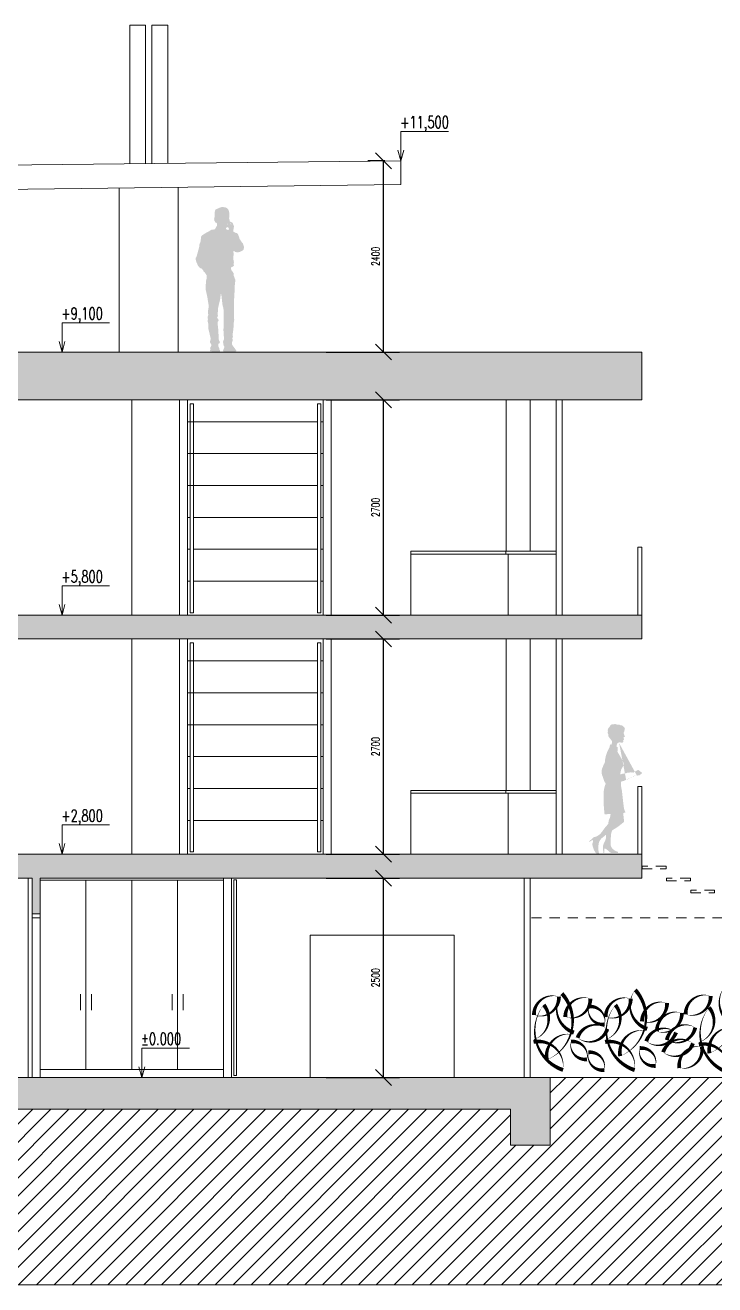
# Model space of a CAD drawing. Header units: metres. Extents: x -45 to 1930, y -347 to 488.
# Drawn here: x 168.63 to 177.28, y -93.12 to -77.32 of the extents above; entities that cross this region are included whole.
import ezdxf

# ---------------------------------------------------------------- set-up
doc = ezdxf.new("R2010")
doc.units = ezdxf.units.M
doc.header["$PDMODE"] = 3
doc.linetypes.add('ČERCHOVANÁ', pattern=[25.4, 12.7, -6.35, 0, -6.35])
doc.linetypes.add('ČÁRKOVANÁ', pattern=[19.049999999999997, 12.7, -6.35])
for name, color, linetype in [('2 lidi', 4, 'Continuous'), ('koty', 4, 'Continuous'), ('OSA', 7, 'ČERCHOVANÁ'), ('SRAFY', 3, 'Continuous'), ('zariz.predmety', 203, 'Continuous'), ('ZARIZOVAKY', 251, 'Continuous'), ('ZDIVO', 1, 'Continuous')]:
    doc.layers.add(name, color=color, linetype=linetype)
doc.layers.add('FLOATINGWINDOWS', color=2, linetype='Continuous', plot=False)
doc.styles.add('ROMANS', font='romans.shx', dxfattribs={"width": 0.7})
doc.dimstyles.new('andr', dxfattribs={"dimtxt": 0.1, "dimasz": 0.2, "dimexe": 0.2, "dimexo": 0.2, "dimgap": 0.05, "dimtad": 1, "dimlfac": 1000, "dimrnd": 10, "dimtxsty": 'Standard', "dimblk": 'OBLIQUE', "dimcen": 2.5, "dimclrd": 7, "dimclre": 7, "dimclrt": 7, "dimadec": 0, "dimazin": 0, "dimtfac": 1, "dimtmove": 0, "dimatfit": 3, "dimldrblk": 'OBLIQUE', "dimfxl": 0, "dimarcsym": 0})

# ---------------------------------------------------------------- blocks, each defined once
blk = doc.blocks.new('pan')
at = {"layer": '2 lidi'}
h = blk.add_hatch(color=254, dxfattribs=at)
h.dxf.hatch_style = 1
h.paths.add_polyline_path([(162.0869538203793, 139.2881764829906), (162.0869538203802, 139.3040680976421), (162.0750297976448, 139.3226083220937), (162.0392576611867, 139.4550384368357), (162.0392576611877, 139.473578639215), (162.0366078518141, 139.4868216661392), (162.0286584919477, 139.4987403660928), (162.0246838290792, 139.5146319807446), (162.0180593568384, 139.5702526320257), (162.0127597722185, 139.5821713319791), (161.9783125575056, 139.6073330588583), (161.9080931721995, 139.6457377905921), (161.8895446772204, 139.6589807954452), (161.8484729902626, 139.6629537101462), (161.8391987086449, 139.6735481052001), (161.8285995735329, 139.6947369394506), (161.8206502136666, 139.7079799443037), (161.8180004384219, 139.7357902589084), (161.8285995735358, 139.7490332858318), (161.8378738210261, 139.7490332858314), (161.851122765515, 139.7715464029088), (161.8550974283854, 139.7914109101872), (161.8537725407633, 139.8099511346381), (161.8484729902711, 139.8152483321651), (161.8471480685236, 139.8827876833992), (161.8391987086581, 139.9105980200758), (161.8232999889242, 139.9186747327599), (161.794152324704, 139.9311921630531), (161.766329548106, 139.941786580179), (161.7471185922498, 139.9444351899794), (161.7040595567926, 139.9364893826556), (161.6782241286919, 139.9153005484073), (161.6696123079481, 139.8934495948151), (161.6629878698305, 139.861004202027), (161.6623254089532, 139.829883136209), (161.6649751841987, 139.8146536629714), (161.6689498811956, 139.803397104432), (161.6696123079428, 139.800086353219), (161.6669625326964, 139.7980999069053), (161.6623254089508, 139.7861811848812), (161.6596756337032, 139.7630059263894), (161.6523887005835, 139.761019480076), (161.6338402056023, 139.7504250629522), (161.6232410363611, 139.7451278654262), (161.621253687862, 139.7411549507275), (161.6066798898773, 139.7047366653123), (161.6066798898769, 139.6961287165725), (161.6133043279902, 139.6537510701442), (161.6146292497409, 139.6424945116049), (161.6106545527428, 139.6325622579657), (161.6027051928761, 139.6279272018537), (161.5821693493957, 139.6193192531146), (161.5682579440327, 139.6166706433162), (161.5589836965421, 139.609386977405), (161.5384478530602, 139.5577392408238), (161.5384478530597, 139.5484691285985), (161.5073128403368, 139.5022512385431), (161.4940639299762, 139.4856974604049), (161.4900892329794, 139.4737787604535), (161.4854521092317, 139.460535733528), (161.4814774122341, 139.449941338475), (161.4808149854855, 139.4307389726106), (161.4847896483539, 139.4121987481596), (161.494726356719, 139.3996178847202), (161.5112875373282, 139.3910099359794), (161.5251989085633, 139.3830641286529), (161.5397727406732, 139.3784290725394), (161.5483845614165, 139.3771047676393), (161.5709077533936, 139.3751183213245), (161.5788571132605, 139.3777669311231), (161.5907811359974, 139.3797533774363), (161.6027051928623, 139.3896856310749), (161.6073423166075, 139.3916720773883), (161.613966788851, 139.3850505749618), (161.6106545527279, 139.3625374578843), (161.6086672042281, 139.3459837018183), (161.6126419012247, 139.3287677822668), (161.61330432797, 139.2877144407381), (161.6073423165999, 139.2546069065354), (161.6086672042219, 139.2340802357711), (161.6073423165973, 139.2075942260659), (161.6172790249623, 139.197661972426), (161.6325152838206, 139.1917026114129), (161.6431144530615, 139.1837568040864), (161.6431144530605, 139.1665408845352), (161.6384773293147, 139.1526357161973), (161.6278781600728, 139.1407170162448), (161.6152916764593, 139.1182038991676), (161.6073423165918, 139.1089337869427), (161.6113170135888, 139.0996636747171), (161.6080047774659, 139.0797991674386), (161.5887938216071, 139.0289461991966), (161.5921060577269, 138.9892171625672), (161.5967431814701, 138.9554474869498), (161.5954182938455, 138.9296236186591), (161.5974056082138, 138.8872459722306), (161.6013803052093, 138.8514898502998), (161.6046925413271, 138.7766668331539), (161.604030080448, 138.7150868208611), (161.6040300804455, 138.6693984452909), (161.604030080444, 138.6429124135142), (161.6053549680616, 138.5430603184881), (161.6027051928146, 138.5284930087361), (161.60535496806, 138.5145878403982), (161.6073423165584, 138.5066420330718), (161.6119794402991, 138.4285082647131), (161.6166165640419, 138.3874549231839), (161.6212536877853, 138.3576581622653), (161.6232410362831, 138.3397800792285), (161.6192663734124, 138.3172669621509), (161.625890845655, 138.2940917036584), (161.6219161486564, 138.2755514792078), (161.6265532724001, 138.2517140572301), (161.6311903961449, 138.2450925548036), (161.6298655085213, 138.2391331937916), (161.6292030817736, 138.2351603011641), (161.6338402055184, 138.2298630815658), (161.6265532723978, 138.2114554840405), (161.5960807205529, 138.1710643059999), (161.583494236938, 138.1551726913482), (161.5821693493143, 138.1465647205371), (161.5781946523166, 138.1439161328094), (161.5775322255685, 138.1326595742705), (161.5967431814238, 138.128353911439), (161.7398316931579, 138.128353911431), (161.7424814684054, 138.1505376352265), (161.7365194570377, 138.1591455839671), (161.7252578610506, 138.1922531181705), (161.7338696476657, 138.202847535295), (161.7358569961649, 138.2094690377209), (161.7424814684106, 138.2452251596513), (161.7424814684113, 138.2578060230897), (161.7312198724241, 138.2862785011806), (161.73850680555, 138.4040087013142), (161.735194569431, 138.4556564378969), (161.735856996186, 138.5913973038511), (161.7378443446894, 138.6748282697353), (161.7484434798043, 138.7033007478249), (161.7570553005511, 138.7788513700988), (161.7650046945501, 138.8487737241389), (161.7742789420407, 138.8567195314641), (161.7756038296608, 138.8037474899823), (161.8047514938756, 138.6805874874657), (161.806076381497, 138.6488042581626), (161.8100510443645, 138.6130481141601), (161.8127008537379, 138.5958322166802), (161.806076381493, 138.5759676873304), (161.8180004383566, 138.5600760726781), (161.8127008537351, 138.5455087629263), (161.8034266062445, 138.5375629556009), (161.7994519092458, 138.5163741434228), (161.8127008537325, 138.4978339189712), (161.8127008537307, 138.4647263847683), (161.8060763814859, 138.4475104872887), (161.8021016844839, 138.3799711139786), (161.7954772463627, 138.2700541383935), (161.7795784924996, 138.250189609044), (161.7848780771196, 138.2422438017183), (161.7915025493629, 138.2303251017645), (161.8021016844763, 138.2316494066635), (161.8007767968512, 138.194568957762), (161.7954772463577, 138.1813259529093), (161.7875278523617, 138.1641100333589), (161.7888527741124, 138.1535156383054), (161.7822283018683, 138.1482184187075), (161.7822283018672, 138.1283539114286), (161.7981270216011, 138.1283539114277), (161.8550974282931, 138.1283539114246), (161.9067682844929, 138.1336511089485), (161.9041185092478, 138.1548399211271), (161.8988189246273, 138.1588128358259), (161.905443396872, 138.1733801455777), (161.9027936216262, 138.1839745627027), (161.8921944523858, 138.199866177355), (161.8908695647638, 138.2210549895334), (161.9027936216293, 138.2382709090842), (161.9080931721225, 138.2501896090369), (161.9027936216312, 138.2740270310146), (161.8974940370114, 138.2899186456665), (161.9279665888635, 138.4210244555056), (161.9292914764901, 138.4832666092125), (161.9359159487354, 138.5097526409888), (161.9332661734909, 138.5415358702924), (161.9385657239843, 138.5561031800441), (161.9359159487385, 138.566697575098), (161.9292914764957, 138.5852377995489), (161.9292914764965, 138.5998051093009), (161.9332661734947, 138.6103995264257), (161.9319412858727, 138.632912643504), (161.9292914764997, 138.6567500654814), (161.921342116635, 138.6978033849393), (161.9412155333732, 138.818314799725), (161.9610889159815, 138.9070429631364), (161.9584391407406, 139.0037169559462), (161.9584391407414, 139.0182842656983), (161.9518146684981, 139.027554377924), (161.950489780876, 139.0460945803035), (161.9504897808766, 139.0580133023279), (161.9465151180078, 139.068607719453), (161.9491648932552, 139.0895313219237), (161.9531395561248, 139.092179909651), (161.9769876698559, 139.1305846413794), (161.9862619173461, 139.1305846413787), (161.9889116925932, 139.1451519732022), (162.0101099969493, 139.1703136780067), (162.0339580765508, 139.1795837902307), (162.0578061561533, 139.2087184097336), (162.0776795728873, 139.25374466596)])
h.paths.add_polyline_path([(161.6775617019299, 139.6551388081873), (161.6696123420636, 139.6657332253126), (161.6682874544408, 139.672354727739), (161.6709372296874, 139.6776519252657), (161.677561701931, 139.6750033375375), (161.6788865895549, 139.6882463423901), (161.6841861741758, 139.692219235017), (161.694785309289, 139.688246342389), (161.7027346691555, 139.6829491448622), (161.7080342537758, 139.6750033375358), (161.7027346691545, 139.6644089204114), (161.6894857587941, 139.6591117228852)], flags=16)
h.paths.add_polyline_path([(161.6828612865544, 139.7240024643206), (161.6788865895574, 139.7332725765461), (161.6841861741781, 139.7332725765458), (161.6868359494242, 139.7292996839183), (161.6881608370471, 139.7253267692197)], flags=16)
h.paths.add_polyline_path([(161.6378149025988, 139.7226781594235), (161.6417895654688, 139.7332725765482), (161.6576882852029, 139.7385697740739), (161.6484140377123, 139.7292996839207)], flags=16)
blk = doc.blocks.new('pani')
at = {"layer": '2 lidi'}
h = blk.add_hatch(color=254, dxfattribs=at)
h.dxf.hatch_style = 1
edge = h.paths.add_edge_path()
edge.add_arc((127.7125445816153, 160.006486360353), 0.01028382336285581, 420.15738032454817, 488.8546129559471, ccw=False)
edge.add_line((127.7176620107387, 160.0154065028369), (127.7783582332915, 159.9805854652282))
edge.add_line((127.7783582332914, 159.9805854652427), (127.7809165913757, 159.9788222169402))
edge.add_line((127.7809165913903, 159.9788222169403), (127.7854209083862, 159.9906496996842))
edge.add_line((127.7854209083862, 159.9906496996842), (127.7979952238018, 159.9868658494711))
edge.add_line((127.7979952237873, 159.9868658494709), (127.7966245649777, 159.9829710239397))
edge.add_arc((127.8113428024709, 159.9589328465416), 0.02818617547550026, 417.0679477813011, 481.47854875566, ccw=False)
edge.add_arc((127.8363472909044, 159.9319305097278), 0.05157620989337796, 418.01845477445363, 460.8190267398489, ccw=False)
edge.add_arc((127.871144863932, 159.935382854572), 0.04098401266637072, 416.40835059919965, 460.5166247991097, ccw=False)
edge.add_arc((127.9003467302377, 159.921918736599), 0.04804920557306866, 414.82660982852707, 457.80675219803874, ccw=False)
edge.add_arc((127.9334381769306, 159.9286379835297), 0.03300362912025683, 446.1076731388703, 459.43910268659516, ccw=False)
edge.add_ellipse((127.7831855234944, 159.9657042891761), major_axis=(4.767710159800002e-05, 0.1525491429022624), ratio=1, start_angle=268.4632272824393, end_angle=308.6852796007429)
edge.add_arc((127.9532235915376, 160.0890425072795), 0.05813163758922323, 158.3411392252194, 208.8232437894766, ccw=False)
edge.add_arc((128.2829918898679, 159.9580859601261), 0.4129509547384177, 509.84542816480837, 518.3411392252195, ccw=False)
edge.add_line((127.9259242002318, 160.1655254839354), (127.9772467674251, 160.2525012987063))
edge.add_line((127.977246767425, 160.2525012987063), (127.9695921220429, 160.2480359007918))
edge.add_line((127.9695921220575, 160.248035900792), (127.9713334645223, 160.3049558509132))
edge.add_line((127.9713334645369, 160.3049558509133), (127.9824033739032, 160.3065349386819))
edge.add_ellipse((127.9104880512265, 160.3144045131663), major_axis=(2.261029787446845e-05, 0.07234461504387459), ratio=1, start_angle=263.772972551509, end_angle=295.7567999352441)
edge.add_ellipse((127.9486275211316, 160.332397355421), major_axis=(9.431580590946066e-06, 0.03017757974244791), ratio=1, start_angle=-63.56876440195146, end_angle=-8.161781600616386)
edge.add_line((127.952921128489, 160.3622679319721), (127.9347493195701, 160.3610876902709))
edge.add_line((127.9347493195701, 160.3610876902709), (127.9153356416653, 160.3601461024701))
edge.add_line((127.9153356416653, 160.3601461024701), (127.9069196591664, 160.3608973631059))
edge.add_arc((127.9071906641746, 160.3639332913511), 0.003047999999882433, 242.03189565388118, 264.8989584059329, ccw=False)
edge.add_arc((127.9117950895971, 160.372604597898), 0.01286595756202403, 154.4370695807236, 242.0318956641819, ccw=False)
edge.add_ellipse((127.8903964518783, 160.3828772629093), major_axis=(3.39749671388752e-06, 0.01087073656630446), ratio=1, start_angle=244.2782288700299, end_angle=336.0300320934197)
edge.add_arc((127.8964540052171, 160.3980589986879), 0.005499525912215009, 218.4689438560781, 252.67045776487112, ccw=False)
edge.add_arc((127.8928329588443, 160.3970012995128), 0.002460705699389315, 112.5014554965395, 253.84200358566181, ccw=False)
edge.add_arc((127.9264550873292, 160.2877434212374), 0.116764206714937, 464.8255324046633, 467.2183602702706, ccw=False)
edge.add_ellipse((127.8864968013957, 160.4033759745351), major_axis=(3.266270599556832e-06, 0.01045086139359943), ratio=1, start_angle=254.730471834477, end_angle=298.4703152205136)
edge.add_ellipse((127.899334935775, 160.3936846345123), major_axis=(4.724786550842821e-06, 0.0151175745707964), ratio=1, start_angle=13.98793659864376, end_angle=18.38585519343384)
edge.add_arc((127.8927974465022, 160.4180499401981), 0.01017373547148671, 239.76627202114992, 280.0401234973605, ccw=False)
edge.add_arc((127.8923289021347, 160.4077490267882), 0.004893361121689614, 459.3217845640042, 522.0136342203881, ccw=False)
edge.add_ellipse((127.8850298147556, 160.4213260967814), major_axis=(3.407464731492455e-06, 0.01090263054666624), ratio=1, start_angle=216.6574919619548, end_angle=305.9071536944742)
edge.add_line((127.8938625996063, 160.4277174406202), (127.8835800853583, 160.4313722405207))
edge.add_line((127.8835800853583, 160.4313722405207), (127.8815901154271, 160.4327007120059))
edge.add_line((127.8815901154271, 160.4327007120059), (127.8799317725682, 160.4336971174532))
edge.add_line((127.8799317725683, 160.4336971174532), (127.8792688296787, 160.435357136576))
edge.add_line((127.8792688296641, 160.4353571365758), (127.8805967904553, 160.4386763453981))
edge.add_line((127.8805967904553, 160.4386763453981), (127.8958476399238, 160.4790017756807))
edge.add_ellipse((127.8929967137824, 160.4800799798012), major_axis=(9.526097348609021e-07, 0.003047999851137721), ratio=1, start_angle=249.3015727408036, end_angle=295.7861349120419)
edge.add_line((127.8957416206016, 160.4814050422783), (127.8902364484189, 160.4928091722846))
edge.add_ellipse((127.8012707534687, 160.4435278917216), major_axis=(3.178590939687923e-05, 0.1017031881624786), ratio=1, start_angle=-60.99845622198116, end_angle=-55.3296565672393)
edge.add_arc((127.9209822880197, 160.507862464376), 0.03663129635522555, 135.7257132444281, 190.2311754233157, ccw=False)
edge.add_ellipse((127.9352949870627, 160.4907022437285), major_axis=(1.840945125420034e-05, 0.05890345503399997), ratio=1, start_angle=43.51048625090534, end_angle=79.39821367104585)
edge.add_arc((127.9203550746537, 160.4991053868045), 0.04302458552665595, 511.6027414891749, 536.7327350482561, ccw=False)
edge.add_arc((127.8933479677804, 160.5288025782637), 0.01424106275010295, 159.227078187775, 220.4293366739411, ccw=False)
edge.add_line((127.8800326681541, 160.5338533864964), (127.8858349975386, 160.5502037836536))
edge.add_arc((127.9079354442382, 160.5279952232405), 0.03133129266364829, 472.9551379745943, 494.8601989201875, ccw=False)
edge.add_arc((127.9313178536703, 160.5368152896754), 0.04084976593513885, 444.49428659019543, 510.637321579843, ccw=False)
edge.add_arc((127.9649171513036, 160.5342694365348), 0.05241907521711254, 436.085596237834, 484.4860422774348, ccw=False)
edge.add_arc((128.0033833795227, 160.5413794793416), 0.05083968654026313, 432.8599268776603, 480.5756481870353, ccw=False)
edge.add_arc((128.0294055558131, 160.5496798265286), 0.04176669762452144, 371.59104919378694, 465.3258436312751, ccw=False)
edge.add_arc((128.042105257299, 160.5144281157976), 0.05196989680119713, 345.98163214273836, 417.1177074126011, ccw=False)
edge.add_arc((128.0574710586558, 160.4880779069111), 0.03766062098689137, 323.40085217692985, 381.43252356793823, ccw=False)
edge.add_arc((128.0285397621681, 160.4689419208247), 0.05925918435281793, 344.0111078675035, 356.79048428046303, ccw=False)
edge.add_arc((128.0655634108398, 160.444918188858), 0.0213782256404927, 328.47350699599156, 381.1133237976593, ccw=False)
edge.add_line((128.0837861777881, 160.4337396694219), (128.0510523455659, 160.3917328831945))
edge.add_ellipse((128.0735056506902, 160.3657333977667), major_axis=(1.07365290223593e-05, 0.03435293348819848), ratio=1, start_angle=40.83198619235218, end_angle=119.7331008917196)
edge.add_ellipse((128.0759369014176, 160.3562200870568), major_axis=(1.035443201485359e-05, 0.03313036397271098), ratio=1, start_angle=103.128597525191, end_angle=135.8095853943575)
edge.add_line((128.0528361172773, 160.3324719314291), (128.0623881329808, 160.3386129619096))
edge.add_line((128.0623881329809, 160.3386129618951), (128.0725430769628, 160.308093154467))
edge.add_line((128.0725430769628, 160.308093154467), (128.0687599614733, 160.3058862441331))
edge.add_arc((127.7165821392304, 160.0851644580096), 0.4156288312402539, 362.72738954519116, 392.076767465641, ccw=False)
edge.add_arc((128.0230277925261, 160.0220027199874), 0.1367379151637393, 372.2555414471916, 397.34078713459166, ccw=False)
edge.add_arc((128.0922561712336, 160.0069480302932), 0.07803577091989843, 366.01673463235653, 394.39351339598124, ccw=False)
edge.add_arc((128.0853082556427, 160.0008923427092), 0.08574375424968082, 350.4076005597608, 369.5565854519064, ccw=False)
edge.add_arc((128.0797448780431, 159.9791277865041), 0.09041790633793888, 326.33456072066906, 364.7430362013368, ccw=False)
edge.add_arc((127.9454976138095, 159.9666473885404), 0.212855870804186, 324.9985449311098, 349.8140676344604, ccw=False)
edge.add_arc((127.8268749620082, 159.7180990259224), 0.3191059606072086, 364.7558608529726, 383.34573302973877, ccw=False)
edge.add_arc((128.1038370944406, 159.7418344522894), 0.04113529345167623, 360.1485611448183, 363.7937174724356, ccw=False)
edge.add_line((128.1449722496099, 159.7419411110992), (128.1453837797029, 159.5832260930891))
edge.add_line((128.1453837797031, 159.5832260930746), (128.1398469220341, 159.5159103313543))
edge.add_line((128.1398469220341, 159.5159103313543), (128.134829923805, 159.4639634335262))
edge.add_arc((128.1285348205488, 159.4647966051702), 0.006350000000000562, 259.13489172980417, 352.46058876184054, ccw=False)
edge.add_line((128.1273378619451, 159.4585604372637), (128.0762029847299, 159.4649299974234))
edge.add_line((128.07620298473, 159.4649299974234), (128.0583345198666, 159.4661850941679))
edge.add_line((128.0583345198665, 159.4661850941824), (128.061894994264, 159.4383550933286))
edge.add_line((128.0618949942641, 159.4383550933286), (128.0685671754691, 159.4137697506342))
edge.add_line((128.0685671754692, 159.4137697506197), (128.0820952296431, 159.3828246990021))
edge.add_line((128.0820952296284, 159.3828246990165), (128.0893428152937, 159.3394229575684))
edge.add_arc((127.982602051, 159.2502488755286), 0.1390884886231232, 395.7851858075937, 399.87628238618254, ccw=False)
edge.add_arc((127.4951451579513, 158.7857361178429), 0.8113515537163977, 394.19771917250023, 402.28040332917396, ccw=False)
edge.add_ellipse((128.3112410741125, 159.3403068395917), major_axis=(5.480022221890836e-05, 0.1753405020471864), ratio=1, start_angle=124.2156261666667, end_angle=157.6726714494516)
edge.add_arc((128.2458160651454, 159.126034000767), 0.05211335945743379, 402.273187143879, 451.36023656277763, ccw=False)
edge.add_ellipse((128.4444320003529, 159.3065907644119), major_axis=(6.760346029346653e-05, 0.2163061423479677), ratio=1, start_angle=132.2910941380454, end_angle=146.726391685159)
edge.add_line((128.3257017605145, 159.1257829052634), (128.3238881857697, 159.1135207881462))
edge.add_line((128.3238881857552, 159.113520788146), (128.3084451631888, 159.1241359075377))
edge.add_line((128.3084451631887, 159.1241359075377), (128.3039736298048, 159.1282621471314))
edge.add_line((128.3039736298049, 159.1282621471314), (128.2858785519879, 159.1376939904929))
edge.add_line((128.2858785519879, 159.1376939904929), (128.2819549344195, 159.1360635112799))
edge.add_line((128.2819549344194, 159.1360635112799), (128.2805410414433, 159.129491552874))
edge.add_line((128.2805410414286, 159.1294915528884), (128.278794080307, 159.1181777955612))
edge.add_line((128.278794080307, 159.1181777955612), (128.2856662212047, 159.0980977957829))
edge.add_line((128.2856662212049, 159.0980977957684), (128.286976900491, 159.0760858404416))
edge.add_line((128.2869769004763, 159.076085840456), (128.2792262925046, 159.0470860476672))
edge.add_line((128.2792262925045, 159.0470860476672), (128.2672856124421, 159.0126623365342))
edge.add_line((128.2672856124421, 159.0126623365342), (128.2478307653736, 158.9797194659109))
edge.add_line((128.2478307653734, 158.9797194659255), (128.2183520266918, 158.9531989150192))
edge.add_line((128.2183520267066, 158.9531989150048), (128.2066477876098, 158.9492558371703))
edge.add_line((128.2066477875952, 158.9492558371701), (128.2029240108966, 158.9504704373126))
edge.add_line((128.202924010911, 158.9504704373274), (128.2041896698551, 158.9684892732368))
edge.add_line((128.2041896698551, 158.9684892732368), (128.2103115371808, 159.0014156253475))
edge.add_line((128.2103115371809, 159.001415625333), (128.2130943028058, 159.0545903333667))
edge.add_line((128.2130943028057, 159.0545903333812), (128.2075635378724, 159.0978655645165))
edge.add_line((128.2075635378871, 159.0978655645021), (128.1997529028023, 159.1222401600332))
edge.add_line((128.1997529028023, 159.1222401600332), (128.1736564524132, 159.1574295552277))
edge.add_line((128.1736564524132, 159.1574295552277), (128.13847251512, 159.1858330059042))
edge.add_line((128.13847251512, 159.1858330059042), (128.1159731708734, 159.2039857304917))
edge.add_ellipse((128.2682100498716, 159.1873434079397), major_axis=(4.786296198834154e-05, 0.1531438276103477), ratio=1, start_angle=83.77918592412509, end_angle=120.9883381173614)
edge.add_arc((128.0284242506485, 159.0434339361924), 0.1265116057038329, 357.8360208435755, 390.97043112319506, ccw=False)
edge.add_ellipse((128.7766190050349, 158.9675679743403), major_axis=(0.0001955925514645735, 0.6258240346816508), ratio=1, start_angle=83.49545622933275, end_angle=89.3577375330603)
edge.add_line((128.1508364813744, 158.9747786414744), (128.1396420539066, 158.9746321865877))
edge.add_line((128.1396420539067, 158.9746321865732), (128.1350277061706, 159.0276594353663))
edge.add_ellipse((128.1306521357947, 159.0280070510249), major_axis=(1.371832018897022e-06, 0.004389356560580007), ratio=1, start_angle=265.4756041301545, end_angle=386.9949361400867)
edge.add_ellipse((128.1988049001253, 158.8941170455751), major_axis=(4.832648715747855e-05, 0.1546269372142362), ratio=1, start_angle=26.99493614008674, end_angle=48.31789460879737)
edge.add_arc((128.0317003538676, 159.0430018301874), 0.06918236798137159, 276.77486161330796, 318.29998761463094, ccw=False)
edge.add_line((128.0398616799009, 158.9743025376491), (127.9644905558575, 158.9741470312433))
edge.add_line((127.9644905558721, 158.9741470312434), (127.96769602981, 158.9908079820544))
edge.add_ellipse((127.9447068779287, 159.1052586295324), major_axis=(3.648441442148625e-05, 0.1167366715413367), ratio=1, start_angle=191.3754970598137, end_angle=226.3235654547076)
edge.add_ellipse((127.9790508794839, 159.08626899549), major_axis=(2.482097396939064e-05, 0.07941796330145921), ratio=1, start_angle=219.0935125914507, end_angle=272.1836806674058)
edge.add_ellipse((127.3399873211286, 159.1085215244832), major_axis=(0.000224614212157791, 0.7186826463833345), ratio=1, start_angle=268.4829492313571, end_angle=275.6522754542194)
edge.add_ellipse((127.8360106376219, 159.1764834917612), major_axis=(6.850869878427165e-05, 0.2192025716875426), ratio=1, start_angle=-89.30295255477233, end_angle=-68.11093008585826)
edge.add_line((128.0394358646617, 159.2581410029335), (127.996667530766, 159.2847501993339))
edge.add_arc((128.6139196248974, 160.2306047132516), 1.129442742776673, 234.2600633318144, 236.87206709382582, ccw=False)
edge.add_line((127.9542040849187, 159.3138624836609), (127.8950979841812, 159.3604663960796))
edge.add_arc((127.9042669858275, 159.3720951179294), 0.01480870564250669, 173.7381535170441, 231.7449667642247, ccw=False)
edge.add_line((127.8895466317703, 159.3737103390494), (127.9009843522491, 159.4779482622338))
edge.add_line((127.9009843522491, 159.4779482622338), (127.879911739804, 159.4796737022951))
edge.add_arc((127.8804299479309, 159.4860025221008), 0.006350000000001204, 160.0299278343041, 265.31902449704654, ccw=False)
edge.add_line((127.8744617661774, 159.4881712329024), (127.8902968651639, 159.5317486196949))
edge.add_line((127.8902968651786, 159.5317486196805), (127.9021196187992, 159.6220875768831))
edge.add_line((127.9021196187847, 159.6220875768829), (127.9020852005659, 159.6226373656715))
edge.add_line((127.9020852005658, 159.6226373656715), (127.9154507557457, 159.7471094197007))
edge.add_line((127.9154507557457, 159.7471094197007), (127.9287509221187, 159.823381292872))
edge.add_line((127.9287509221187, 159.823381292872), (127.9263825536266, 159.8675091165634))
edge.add_arc((127.9545999935078, 159.9346114529635), 0.07279386967657109, 235.0165641503065, 247.1925880541017, ccw=False)
edge.add_arc((127.9276354881584, 159.9867486213552), 0.1127502323811959, 235.796702644434, 262.47219632415835, ccw=False)
edge.add_arc((127.8785457332291, 159.9866083463191), 0.09419989882836, 227.2097953127797, 261.27422402666645, ccw=False)
edge.add_arc((127.8257552703845, 159.9880953236745), 0.07149803490939582, 229.4789134838832, 260.98680299462166, ccw=False)
edge.add_line((127.7793010054635, 159.9337448842468), (127.7775843767935, 159.9295593409506))
edge.add_line((127.7775843767936, 159.9295593409506), (127.7643309444526, 159.9352714515504))
edge.add_line((127.7643309444527, 159.9352714515358), (127.7667678833286, 159.9416703911764))
edge.add_line((127.7667678833429, 159.9416703911911), (127.7344071048295, 159.9540576331064))
edge.add_line((127.7344071048296, 159.9540576331064), (127.7304781724453, 159.9473962147257))
edge.add_arc((127.7279270972523, 159.9489008495316), 0.002961741128500069, 261.05338379827754, 329.46771856180015, ccw=False)
edge.add_line((127.7274665046204, 159.9459751419334), (127.6933495867054, 159.9513461507566))
edge.add_line((127.6933495867055, 159.9513461507566), (127.6640421879898, 159.9760920488185))
edge.add_arc((127.6659529306052, 159.9783550055208), 0.002961741128501487, 128.8546129559471, 229.8237013657089, ccw=False)
edge.add_line((127.6640948930652, 159.9806614328427), (127.7060930623308, 160.0144947885323))
edge = h.paths.add_edge_path(flags=16)
edge.add_arc((128.1346859587969, 159.7428794037193), 0.01028382336285175, 360.1485611448183, 363.6714558781501, ccw=False)
edge.add_arc((128.1346859587969, 159.7428794037193), 0.01028382336285175, 360.1485611448183, 363.67145587815)
edge = h.paths.add_edge_path(flags=17)
edge.add_arc((128.1244029945704, 159.7425347255257), 0.0205676467257035, 360.1485611448183, 363.7108327839449, ccw=False)
edge.add_arc((128.1244029945704, 159.7425347255257), 0.0205676467257035, 360.1485611448183, 363.7108327839449)
edge = h.paths.add_edge_path(flags=16)
edge.add_arc((127.9276354881584, 159.9867486213552), 0.1127502323811998, 235.5357133074828, 235.796702644434, ccw=False)
edge.add_line((127.7344071048296, 159.9540576331064), (127.7330717515118, 159.9545687872025))
edge.add_line((127.956530631155, 160.3625023657362), (127.9529211285036, 160.3622679319723))
blk = doc.blocks.new('_OBLIQUE')
at = {"color": 0, "linetype": 'ByBlock'}
blk.add_line((-0.5, -0.5), (0.5, 0.5), dxfattribs=at)
blk = doc.blocks.new('*D30')
at = {"layer": 'Defpoints', "color": 0, "linetype": 'Continuous', "lineweight": 0}
for p in [(172.2047685476603, -88.01514352969554), (173.1250043995151, -88.01514352969554), (172.2047685476603, -90.51514352969556)]:
    blk.add_point(p, dxfattribs=at)
at = {"layer": 'koty', "color": 7, "linetype": 'Continuous', "lineweight": -2}
for p, q in [((172.4047685476603, -88.01514352969554), (173.3250043995151, -88.01514352969554)), ((173.1250043995151, -90.51514352969556), (173.1250043995151, -88.01514352969554)), ((172.4047685476603, -90.51514352969556), (173.3250043995151, -90.51514352969556))]:
    blk.add_line(p, q, dxfattribs=at)
at = {"layer": 'koty', "color": 7, "linetype": 'Continuous', "lineweight": -2, "xscale": 0.2, "yscale": 0.2, "zscale": 0.2}
for p, rotation in [((173.1250043995151, -88.01514352969554), 90), ((173.1250043995151, -90.51514352969556), 270)]:
    blk.add_blockref('_OBLIQUE', p, dxfattribs=dict(at, rotation=rotation))
at = {"layer": 'koty', "color": 7, "linetype": 'Continuous', "lineweight": 0, "insert": (173.0250043995151, -89.26514352969556), "char_height": 0.1, "attachment_point": 5, "rotation": 90.00000000000001, "style": 'ROMANS'}
blk.add_mtext('2500', dxfattribs=at)
blk = doc.blocks.new('*D32')
at = {"layer": 'Defpoints', "color": 0, "linetype": 'Continuous', "lineweight": 0}
for p in [(172.2047685476603, -85.01514352969558), (173.1250043995151, -85.01514352969558), (172.2047685476603, -87.71514352969554)]:
    blk.add_point(p, dxfattribs=at)
at = {"layer": 'koty', "color": 7, "linetype": 'Continuous', "lineweight": -2}
for p, q in [((172.4047685476603, -85.01514352969558), (173.3250043995151, -85.01514352969558)), ((173.1250043995151, -87.71514352969554), (173.1250043995151, -85.01514352969558)), ((172.4047685476603, -87.71514352969554), (173.3250043995151, -87.71514352969554))]:
    blk.add_line(p, q, dxfattribs=at)
at = {"layer": 'koty', "color": 7, "linetype": 'Continuous', "lineweight": -2, "xscale": 0.2, "yscale": 0.2, "zscale": 0.2}
for p, rotation in [((173.1250043995151, -85.01514352969558), 90), ((173.1250043995151, -87.71514352969554), 270)]:
    blk.add_blockref('_OBLIQUE', p, dxfattribs=dict(at, rotation=rotation))
at = {"layer": 'koty', "color": 7, "linetype": 'Continuous', "lineweight": 0, "insert": (173.0250043995151, -86.36514352969557), "char_height": 0.1, "attachment_point": 5, "rotation": 90.00000000000001, "style": 'ROMANS'}
blk.add_mtext('2700', dxfattribs=at)
blk = doc.blocks.new('*D33')
at = {"layer": 'Defpoints', "color": 0, "linetype": 'Continuous', "lineweight": 0}
for p in [(172.2047685476603, -82.01514352969558), (173.1250043995151, -82.01514352969558), (172.2047685476603, -84.71514352969554)]:
    blk.add_point(p, dxfattribs=at)
at = {"layer": 'koty', "color": 7, "linetype": 'Continuous', "lineweight": -2}
for p, q in [((172.4047685476603, -82.01514352969558), (173.3250043995151, -82.01514352969558)), ((173.1250043995151, -84.71514352969554), (173.1250043995151, -82.01514352969558)), ((172.4047685476603, -84.71514352969554), (173.3250043995151, -84.71514352969554))]:
    blk.add_line(p, q, dxfattribs=at)
at = {"layer": 'koty', "color": 7, "linetype": 'Continuous', "lineweight": -2, "xscale": 0.2, "yscale": 0.2, "zscale": 0.2}
for p, rotation in [((173.1250043995151, -82.01514352969558), 90), ((173.1250043995151, -84.71514352969554), 270)]:
    blk.add_blockref('_OBLIQUE', p, dxfattribs=dict(at, rotation=rotation))
at = {"layer": 'koty', "color": 7, "linetype": 'Continuous', "lineweight": 0, "insert": (173.0250043995151, -83.36514352969557), "char_height": 0.1, "attachment_point": 5, "rotation": 90.00000000000001, "style": 'ROMANS'}
blk.add_mtext('2700', dxfattribs=at)
blk = doc.blocks.new('*D34')
at = {"layer": 'Defpoints', "color": 0, "linetype": 'Continuous', "lineweight": 0}
for p in [(173.1250043995151, -79.01514352969554), (173.3419504572638, -79.01514352969554), (172.2047685476603, -81.41514352969557)]:
    blk.add_point(p, dxfattribs=at)
at = {"layer": 'koty', "color": 7, "linetype": 'Continuous', "lineweight": -2}
for p, q in [((173.1419504572638, -79.01514352969554), (172.9250043995151, -79.01514352969554)), ((173.1250043995151, -81.41514352969557), (173.1250043995151, -79.01514352969554)), ((172.4047685476602, -81.41514352969557), (173.3250043995151, -81.41514352969557))]:
    blk.add_line(p, q, dxfattribs=at)
at = {"layer": 'koty', "color": 7, "linetype": 'Continuous', "lineweight": -2, "xscale": 0.2, "yscale": 0.2, "zscale": 0.2}
for p, rotation in [((173.1250043995151, -79.01514352969554), 90), ((173.1250043995151, -81.41514352969557), 270)]:
    blk.add_blockref('_OBLIQUE', p, dxfattribs=dict(at, rotation=rotation))
at = {"layer": 'koty', "color": 7, "linetype": 'Continuous', "lineweight": 0, "insert": (173.0250043995151, -80.21514352969557), "char_height": 0.1, "attachment_point": 5, "rotation": 90.00000000000001, "style": 'ROMANS'}
blk.add_mtext('2400', dxfattribs=at)

msp = doc.modelspace()

# ---------------------------------------------------------------- hatches: boundary and pattern name
at = {"layer": 'SRAFY', "linetype": 'Continuous', "lineweight": 0}
h = msp.add_hatch(color=256, dxfattribs=at)
h.paths.add_polyline_path([(164.6648189725897, -79.11514352969562), (164.6648189725897, -79.41514352969558), (164.9648189725886, -79.41514352969558), (167.5148189725898, -79.38470351565657), (168.3265836088279, -79.37501326980419), (168.3265836088279, -79.07294335510211)])
h.paths.add_polyline_path([(164.9648189725897, -81.41514352969558), (164.9648189725896, -80.21514352969561), (164.3648189725897, -80.21514352969557), (164.3648189725897, -88.21514352969557), (164.9648189725896, -88.21514352969562), (164.9648189725896, -88.01514352969558), (166.1648189725897, -88.01514352969556), (166.1648189725897, -87.85834583779678), (166.1648189725897, -87.71514352969555), (164.9648189725897, -87.71514352969554), (164.9648189725897, -85.0151435296956), (167.5148189725897, -85.0151435296956), (167.5148189725898, -85.56514352969553), (167.6148189725897, -85.56514352969555), (167.6148189725897, -85.01514352969562), (176.3648189725896, -85.01514352969558), (176.3648189725896, -84.71514352969555), (171.1648189725896, -84.71514352969554), (167.5148189725897, -84.71514352969555), (164.9648189725897, -84.71514352969555), (164.9648189725897, -82.01514352969558), (167.5148189725897, -82.01514352969558), (167.5148189725897, -82.56514352969552), (167.6148189725897, -82.56514352969552), (167.6148189725897, -82.01514352969556), (171.1648189725896, -82.01514352969556), (176.3648189725896, -82.01514352969558), (176.3648189725896, -81.41514352969557)])
h.paths.add_polyline_path([(167.5148189725897, -87.71514352969555), (166.1648189725897, -87.71514352969554), (166.1648189725897, -88.01514352969558), (167.6148189725897, -88.01514352969556), (168.7148189725895, -88.01514352969555), (168.7148189725895, -88.46514352969558), (168.8148189725896, -88.4651435296956), (168.8148189725895, -88.01514352969555), (174.7148189725896, -88.01514352969554), (176.3648189725896, -88.01514352969556), (176.3648189725896, -87.71514352969554)])
h.paths.add_polyline_path([(164.6648189725897, -90.51514352969556), (164.6648189725897, -91.36514352969556), (165.1648189725897, -91.36514352969556), (165.1648189725897, -90.91514352969557), (174.7160581434052, -90.91514352969557), (174.7160581434052, -91.36514352969556), (175.2160581434052, -91.36514352969556), (175.2160581434052, -90.51514352969556)])
h = msp.add_hatch(dxfattribs=at)
h.set_pattern_fill('ANSI31', color=251, scale=0.05, style=0)
h.set_pattern_definition([(45, (0, -32.43899514585473), (-0.1122532015133644, 0.1122532015133644), [])])
h.paths.add_polyline_path([(159.4758091113747, -90.51514352969556), (160.7648189725897, -90.51514352969556), (164.6648189725897, -90.51514352969556), (164.6648189725897, -91.36514352969556), (165.1648189725897, -91.36514352969556), (165.1648189725897, -90.91514352969557), (174.7160581434052, -90.91514352969557), (174.7160581434052, -91.36514352969556), (175.2160581434052, -91.36514352969556), (175.2160581434052, -90.51514352969556), (183.0648189725896, -90.51514352969556), (183.0648189725895, -89.75519551047591), (187.8148189725896, -88.81514352969559), (187.8148189725896, -93.11691394018544), (159.4758091113747, -93.11691394018544)])

# ---------------------------------------------------------------- linework, layer by layer
at = {"linetype": 'Continuous', "lineweight": 0}
for points in [[(170.6959836390944, -82.06377247398255), (170.6959836390944, -84.68668900131102), (170.7379056109245, -84.68668900131102), (170.7379056109245, -82.06377247398255)], [(170.6959836390944, -85.06377247398252), (170.6959836390944, -87.686689001311), (170.7379056109245, -87.686689001311), (170.7379056109245, -85.06377247398252)]]:
    msp.add_lwpolyline(points, close=True, dxfattribs=at)
for points in [[(172.3383398644863, -82.06377247398255), (172.2964178926563, -82.06377247398255), (172.2964178926563, -84.68668900131102), (172.3383398644863, -84.68668900131102), (172.3383398644863, -82.06377247398255)], [(172.3383398644863, -85.06377247398252), (172.2964178926563, -85.06377247398252), (172.2964178926563, -87.686689001311), (172.3383398644863, -87.686689001311), (172.3383398644863, -85.06377247398252)]]:
    msp.add_lwpolyline(points, dxfattribs=at)
at = {"layer": 'FLOATINGWINDOWS', "linetype": 'Continuous', "lineweight": 0, "flags": 128}
msp.add_lwpolyline([(159.4758091113747, -90.51514352969556), (160.7648189725897, -90.51514352969556), (164.6648189725897, -90.51514352969556), (164.6648189725897, -91.36514352969556), (165.1648189725897, -91.36514352969556), (165.1648189725897, -90.91514352969557), (174.7160581434052, -90.91514352969557), (174.7160581434052, -91.36514352969556), (175.2160581434052, -91.36514352969556), (175.2160581434052, -90.51514352969556), (183.0648189725896, -90.51514352969556), (183.0648189725895, -89.75519551047591), (187.8148189725896, -88.81514352969559), (187.8148189725896, -93.11691394018544), (159.4758091113747, -93.11691394018544)], close=True, dxfattribs=at)
at = {"layer": 'koty', "linetype": 'Continuous', "lineweight": 0}
for p, q in [((173.3419504572638, -79.01514352969542), (173.3419504572638, -78.64758094418855)), ((173.3419504572638, -78.64758094418855), (173.9387866181165, -78.64758094418855)), ((173.3419504572637, -79.01514352969542), (173.3053914776254, -78.88221966613568)), ((173.3419504572638, -79.01514352969542), (173.3785094369022, -78.88221966613568)), ((169.089706504938, -81.41514352969546), (169.089706504938, -81.04758094418858)), ((169.089706504938, -81.04758094418858), (169.6865426657907, -81.04758094418858)), ((169.0897065049379, -81.41514352969546), (169.0531475252996, -81.28221966613572)), ((169.089706504938, -81.41514352969546), (169.1262654845764, -81.28221966613572)), ((169.089706504938, -84.71514352969544), (169.089706504938, -84.34758094418856)), ((169.089706504938, -84.34758094418856), (169.6865426657907, -84.34758094418856)), ((169.0897065049379, -84.71514352969544), (169.0531475252996, -84.5822196661357)), ((169.089706504938, -84.71514352969544), (169.1262654845764, -84.5822196661357)), ((169.089706504938, -87.71514352969545), (169.089706504938, -87.34758094418858)), ((169.089706504938, -87.34758094418858), (169.6865426657907, -87.34758094418858)), ((169.089706504938, -87.71514352969545), (169.0531475252996, -87.58221966613571)), ((169.089706504938, -87.71514352969545), (169.1262654845764, -87.58221966613571)), ((170.0904385579974, -90.51514352969556), (170.0904385579974, -90.14758094418869)), ((170.0904385579974, -90.14758094418869), (170.6872747188502, -90.14758094418869)), ((170.0904385579974, -90.51514352969556), (170.053879578359, -90.38221966613582)), ((170.0904385579974, -90.51514352969556), (170.1269975376358, -90.38221966613582))]:
    msp.add_line(p, q, dxfattribs=at)
at = {"layer": 'OSA', "linetype": 'Continuous', "lineweight": 0}
msp.add_lwpolyline([(171.2803702884569, -90.49145519111319), (171.2463941865111, -90.49145519111319), (171.2463941865111, -88.0361685809862), (171.2803702884569, -88.0361685809862)], close=True, dxfattribs=at)
at = {"layer": 'SRAFY', "linetype": 'Continuous', "lineweight": 0}
for p, q in [((173.3419504572638, -79.01514352969554), (168.3265836088279, -79.0729433551021)), ((173.3419504572638, -79.01514352969554), (173.3419504572638, -79.31514352969553)), ((168.3265836088279, -79.37501326980421), (173.3419504572638, -79.31514352969553)), ((170.5648189725896, -82.01514352969556), (170.5648189725896, -84.71514352969555)), ((170.5648189725896, -82.01514352969554), (170.5648189725896, -84.71514352969552)), ((170.6648189725896, -82.01514352969554), (170.6648189725896, -84.71514352969552)), ((172.364818972613, -82.01514352969556), (172.364818972613, -84.71514352969555)), ((172.364818972613, -82.01514352969554), (172.364818972613, -84.71514352969552)), ((172.464818972613, -82.01514352969554), (172.464818972613, -84.71514352969552)), ((175.2898189726362, -82.01514352969551), (175.2898189726362, -84.71514352969552)), ((175.3648189726362, -82.01514352969556), (175.3648189726362, -84.71514352969552)), ((175.3648189726362, -82.01514352969555), (175.3648189726362, -84.71514352969555)), ((175.3648189726362, -83.01514352969556), (175.3648189726362, -84.71514352969552)), ((176.3648189725896, -83.86514352969556), (176.3148189725896, -83.86514352969556)), ((176.3148189725896, -83.86514352969556), (176.3148189725896, -84.71514352969555)), ((176.3648189725896, -84.71514352969555), (176.3648189725896, -83.86514352969556)), ((170.5648189725896, -85.01514352969554), (170.5648189725896, -87.71514352969552)), ((170.5648189725896, -85.01514352969551), (170.5648189725896, -87.7151435296955)), ((170.6648189725896, -85.01514352969551), (170.6648189725896, -87.7151435296955)), ((172.364818972613, -85.01514352969554), (172.364818972613, -87.71514352969552)), ((172.364818972613, -85.01514352969551), (172.364818972613, -87.7151435296955)), ((172.464818972613, -85.01514352969551), (172.464818972613, -87.7151435296955)), ((175.2898189726362, -85.01514352969548), (175.2898189726362, -87.7151435296955)), ((175.3648189726362, -85.01514352969554), (175.3648189726362, -87.7151435296955)), ((176.3648189725896, -86.86514352969553), (176.3148189725896, -86.86514352969553)), ((176.3148189725896, -86.86514352969553), (176.3148189725896, -87.71514352969552)), ((176.3648189725896, -87.71514352969552), (176.3648189725896, -86.86514352969553)), ((168.6648189725895, -88.01514352969556), (168.6648189725895, -90.51514352969556)), ((171.1148189725896, -88.01514352969556), (171.1148189725896, -90.51514352969558)), ((171.2148189725896, -88.01514352969556), (171.2148189725896, -90.51514352969558)), ((174.8898189725896, -88.01514352969556), (174.8898189725896, -90.51514352969559)), ((174.9648189725896, -88.01514352969556), (174.9648189725896, -90.51514352969559)), ((168.8148189725895, -88.4651435296956), (168.7148189725895, -88.46514352969558)), ((168.7148189725895, -88.51514352969558), (168.7148189725896, -90.51514352969558)), ((168.8148189725895, -88.51514352969559), (168.8148189725896, -90.51514352969558)), ((172.2047685476603, -88.73078897867958), (172.2047685476603, -90.51514352969558)), ((172.2047685476603, -88.73078897867957), (174.0086206355686, -88.73078897867957)), ((174.0086206355686, -88.73078897867958), (174.0086206355686, -90.51514352969558)), ((183.1197563444434, -90.51514352969556), (175.2160581434052, -90.51514352969556)), ((175.2160581434052, -91.36514352969556), (175.2160581434052, -90.51514352969556)), ((174.7160581434052, -90.91514352969554), (165.1648189725896, -90.91514352969557)), ((174.7160581434052, -90.91514352969556), (174.7160581434052, -91.36514352969556)), ((174.7160581434052, -91.36514352969556), (175.2160581434052, -91.36514352969556)), ((159.4758091113747, -93.11691394018544), (187.8148189725896, -93.11691394018544))]:
    msp.add_line(p, q, dxfattribs=at)
at = {"layer": 'SRAFY', "linetype": 'ČÁRKOVANÁ', "lineweight": 0, "ltscale": 0.01}
msp.add_line((184.1881427398939, -88.51514352969556), (174.9648189725896, -88.51514352969554), dxfattribs=at)
for points in [[(176.3694566227767, -87.86514352969556), (176.3694566227767, -87.90014352969555), (176.6694566227767, -87.90014352969555), (176.6694566227767, -87.86514352969556)], [(176.6740942729638, -88.01514352969556), (176.6740942729638, -88.05014352969556), (176.9740942729638, -88.05014352969556), (176.9740942729638, -88.01514352969556)], [(176.9787319231509, -88.16514352969557), (176.9787319231509, -88.20014352969557), (177.2787319231509, -88.20014352969557), (177.2787319231509, -88.16514352969557)]]:
    msp.add_lwpolyline(points, close=True, dxfattribs=at)
at = {"layer": 'zariz.predmety', "color": 253, "linetype": 'Continuous', "ltscale": 0.001}
for points in [[(176.282758207552, -89.41713804597865, 0, 0, 0.5205670505517462), (176.282758207552, -89.41713804597865, 0, 0.05, 0.5205670505517462), (176.4325892407142, -89.90550049041894, 0, 0.05, 0.5205670505517462), (176.4109087536114, -89.92860191136813, 0, 0.05, 0.5205670505517462), (176.0938144553922, -90.24797384296559, 0, 0.05, 0.5205670505517462), (176.282758207552, -89.41713804597865, 0.05, 0.05, 0)], [(177.4031452774671, -89.38209407211232, 0, 0, 0.5205670505517462), (177.4031452774671, -89.38209407211232, 0, 0.05, 0.5205670505517462), (177.5529763106293, -89.87045651655262, 0, 0.05, 0.5205670505517462), (177.5312958235264, -89.89355793750181, 0, 0.05, 0.5205670505517462), (177.2142015253072, -90.21292986909927, 0, 0.05, 0.5205670505517462), (177.4031452774671, -89.38209407211232, 0.05, 0.05, 0)], [(175.3764987729261, -90.42199942533296, 0, 0, 0.5205670505517462), (175.3764987729261, -90.42199942533296, 0, 0.05, 0.5205670505517462), (175.0067385994143, -90.06954427967833, 0, 0.05, 0.5205670505517462), (175.0143312326627, -90.03878601086271, 0, 0.05, 0.5205670505517462), (175.1344399902368, -89.60505670468834, 0, 0.05, 0.5205670505517462), (175.3764987729261, -90.42199942533296, 0.05, 0.05, 0)], [(175.324749282759, -89.50370653307093, 0, 0, 0.5205670505517462), (175.324749282759, -89.50370653307093, 0, 0.05, 0.5205670505517462), (175.0110084850937, -89.7336510185599, 0, 0.05, 0.5205670505517462), (175.324749282759, -89.50370653307093, 0.05, 0.05, 0)], [(175.3626400380098, -89.463252203748, 0, 0, 0.5205670505517462), (175.3626400380098, -89.463252203748, 0, 0.05, 0.5205670505517462), (175.5124710711736, -89.95161464817383, 0, 0.05, 0.5205670505517462), (175.4907905840433, -89.97471606910543, 0, 0.05, 0.5205670505517462), (175.173696285837, -90.29408800071894, 0, 0.05, 0.5205670505517462), (175.3626400380098, -89.463252203748, 0.05, 0.05, 0)], [(175.7189636178525, -89.52683297973886, 0, 0, 0.5205670505517462), (175.7189636178525, -89.52683297973886, 0, 0.05, 0.5205670505517462), (175.4052228201727, -89.75677746522638, 0, 0.05, 0.5205670505517462), (175.7189636178525, -89.52683297973886, 0.05, 0.05, 0)], [(176.2748442840726, -90.42371332135326, 0, 0, 0.5205670505517462), (176.2748442840726, -90.42371332135326, 0, 0.05, 0.5205670505517462), (175.9050841105752, -90.07125817570017, 0, 0.05, 0.5205670505517462), (175.9126767437977, -90.04049990685255, 0, 0.05, 0.5205670505517462), (176.0327855013978, -89.60677060071012, 0, 0.05, 0.5205670505517462), (176.2748442840726, -90.42371332135326, 0.05, 0.05, 0)], [(176.2258502342999, -89.52902927842172, 0, 0, 0.5205670505517462), (176.2258502342999, -89.52902927842172, 0, 0.05, 0.5205670505517462), (175.9121094366475, -89.75897376392678, 0, 0.05, 0.5205670505517462), (176.2258502342999, -89.52902927842172, 0.05, 0.05, 0)], [(176.6815153800836, -89.58240278092455, 0, 0, 0.5205670505517462), (176.6815153800836, -89.58240278092455, 0, 0.05, 0.5205670505517462), (176.3677745824297, -89.8123472664441, 0, 0.05, 0.5205670505517462), (176.6815153800836, -89.58240278092455, 0.05, 0.05, 0)], [(177.2284956324673, -89.49385425377022, 0, 0, 0.5205670505517462), (177.2284956324673, -89.49385425377022, 0, 0.05, 0.5205670505517462), (176.9147548348149, -89.72379873927528, 0, 0.05, 0.5205670505517462), (177.2284956324673, -89.49385425377022, 0.05, 0.05, 0)], [(175.8981569698631, -89.84947358604742, 0, 0, 0.5205670505517462), (175.8981569698631, -89.84947358604742, 0, 0.05, 0.5205670505517462), (175.6984473554186, -89.62718070975848, 0, 0.05, 0.5205670505517462), (175.8981569698631, -89.84947358604742, 0.05, 0.05, 0)], [(176.8675955186206, -89.70782283453696, 0, 0, 0.5205670505517462), (176.8675955186206, -89.70782283453696, 0, 0.05, 0.5205670505517462), (176.5538547209408, -89.93776732002448, 0, 0.05, 0.5205670505517462), (176.8675955186206, -89.70782283453696, 0.05, 0.05, 0)], [(177.4509984752418, -90.45454702061943, 0, 0, 0.5205670505517462), (177.4509984752418, -90.45454702061943, 0, 0.05, 0.5205670505517462), (177.0812383017444, -90.10209187496633, 0, 0.05, 0.5205670505517462), (177.0888309349669, -90.07133360611871, 0, 0.05, 0.5205670505517462), (177.208939692567, -89.63760429997629, 0, 0.05, 0.5205670505517462), (177.4509984752418, -90.45454702061943, 0.05, 0.05, 0)], [(175.9324961086341, -89.90738405632021, 0, 0, 0.5205670505517462), (175.9324961086341, -89.90738405632021, 0, 0.05, 0.5205670505517462), (175.5595234300345, -90.01783375200381, 0, 0.05, 0.5205670505517462), (175.9324961086341, -89.90738405632021, 0.05, 0.05, 0)], [(176.7939050300401, -89.95106877819444, 0, 0, 0.5205670505517462), (176.7939050300401, -89.95106877819444, 0, 0.05, 0.5205670505517462), (176.420932351442, -90.06151847386352, 0, 0.05, 0.5205670505517462), (176.7939050300401, -89.95106877819444, 0.05, 0.05, 0)], [(176.6786634010086, -90.04542051734785, 0, 0, 0.5205670505517462), (176.6786634010086, -90.04542051734785, 0, 0.05, 0.5205670505517462), (177.0352336713725, -89.88996828494297, 0, 0.05, 0.5205670505517462), (176.6786634010086, -90.04542051734785, 0.05, 0.05, 0)], [(175.6765170083865, -90.28790885204504, 0, 0, 0.5205670505517462), (175.6765170083865, -90.28790885204504, 0, 0.05, 0.5205670505517462), (175.4768073939565, -90.06561597575765, 0, 0.05, 0.5205670505517462), (175.6765170083865, -90.28790885204504, 0.05, 0.05, 0)], [(177.0057206580196, -90.08837391111831, 0, 0, 0.5205670505517462), (177.0057206580196, -90.08837391111831, 0, 0.05, 0.5205670505517462), (176.63274797942, -90.19882360680191, 0, 0.05, 0.5205670505517462), (177.0057206580196, -90.08837391111831, 0.05, 0.05, 0)], [(175.8944180230203, -90.42320610183899, 0, 0, 0.5205670505517462), (175.8944180230203, -90.42320610183899, 0, 0.05, 0.5205670505517462), (175.6947084085758, -90.20091322555004, 0, 0.05, 0.5205670505517462), (175.8944180230203, -90.42320610183899, 0.05, 0.05, 0)], [(176.5379259297953, -90.37034991638197, 0, 0, 0.5205670505517462), (176.5379259297953, -90.37034991638197, 0, 0.05, 0.5205670505517462), (176.3382163153508, -90.14805704009302, 0, 0.05, 0.5205670505517462), (176.5379259297953, -90.37034991638197, 0.05, 0.05, 0)], [(176.8355115708463, -90.3974783287664, 0, 0, 0.5205670505517462), (176.8355115708463, -90.3974783287664, 0, 0.05, 0.5205670505517462), (177.1186126134395, -90.13071709806172, 0, 0.05, 0.5205670505517462), (176.8355115708463, -90.3974783287664, 0.05, 0.05, 0)]]:
    msp.add_lwpolyline(points, format="xyseb", close=True, dxfattribs=at)
at = {"layer": 'ZARIZOVAKY', "linetype": 'Continuous', "lineweight": 0}
for p, q in [((169.9385359591916, -77.31514352969555), (170.1385359591916, -77.31514352969555)), ((169.9385359591916, -77.31514352969552), (169.9385359591915, -79.05436633626573)), ((170.1385359591916, -77.31514352969552), (170.1385359591916, -79.05206142708747)), ((170.2174349341949, -77.31514352969555), (170.4174349341949, -77.31514352969555)), ((170.2174349341949, -77.31514352969552), (170.2174349341949, -79.05115215222925)), ((170.4174349341949, -77.31514352969552), (170.4174349341949, -79.04884724305099)), ((169.8083881675677, -79.35732458291359), (169.8083881675677, -81.41514352969557)), ((170.5475827258188, -79.35732458291359), (170.5475827258188, -81.41514352969557)), ((169.964818972613, -82.01514352969556), (169.964818972613, -84.71514352969555)), ((174.6648189725897, -82.01514352969555), (174.6648189725897, -83.91514352969554)), ((174.9648189725898, -82.01514352969555), (174.9648189725898, -83.91514352969554)), ((170.6648189725896, -82.29015345181841), (172.2964178926563, -82.29015345181841)), ((172.3383398644863, -82.29015345181841), (172.364818972613, -82.29015345181841)), ((170.6648189725896, -82.69015345181842), (172.2964178926563, -82.69015345181842)), ((172.3383398644863, -82.69015345181842), (172.364818972613, -82.69015345181842)), ((170.6648189725896, -83.09015345181842), (172.2964178926563, -83.09015345181842)), ((172.3383398644863, -83.09015345181842), (172.364818972613, -83.09015345181842)), ((170.6648189725896, -83.49015345181843), (170.6959836390944, -83.49015345181843)), ((170.7379056109245, -83.49015345181843), (172.2964178926563, -83.49015345181843)), ((172.3383398644863, -83.49015345181843), (172.364818972613, -83.49015345181843)), ((170.6648189725896, -83.89015345181843), (170.6959836390944, -83.89015345181843)), ((170.7379056109245, -83.89015345181843), (172.2964178926563, -83.89015345181843)), ((172.3383398644863, -83.89015345181843), (172.364818972613, -83.89015345181843)), ((173.464818972613, -84.71514352969552), (173.464818972613, -83.91514352969553)), ((173.464818972613, -83.91514352969553), (175.2898189726362, -83.91514352969553)), ((173.464818972613, -83.95014352969552), (175.2898189726362, -83.95014352969552)), ((174.6598189726362, -83.95014352969552), (174.6598189726362, -83.91514352969553)), ((174.6898189726362, -83.95014352969552), (174.6898189726362, -84.71514352969547)), ((170.6648189725896, -84.29015345181844), (170.6959836390944, -84.29015345181844)), ((170.7379056109245, -84.29015345181844), (172.2964178926563, -84.29015345181844)), ((172.3383398644863, -84.29015345181844), (172.364818972613, -84.29015345181844)), ((169.964818972613, -85.01514352969559), (169.964818972613, -87.71514352969555)), ((174.6648189725897, -85.01514352969558), (174.6648189725897, -86.91514352969556)), ((174.9648189725897, -85.01514352969558), (174.9648189725897, -86.91514352969556)), ((170.6648189725896, -85.29015345181844), (172.2964178926563, -85.29015345181844)), ((172.3383398644863, -85.29015345181844), (172.364818972613, -85.29015345181844)), ((170.6648189725896, -85.69015345181845), (172.2964178926563, -85.69015345181845)), ((172.3383398644863, -85.69015345181845), (172.364818972613, -85.69015345181845)), ((170.6648189725896, -86.0901534518184), (172.2964178926563, -86.0901534518184)), ((172.3383398644863, -86.0901534518184), (172.364818972613, -86.0901534518184)), ((170.6648189725896, -86.4901534518184), (170.6959836390944, -86.4901534518184)), ((170.7379056109245, -86.4901534518184), (172.2964178926563, -86.4901534518184)), ((172.3383398644863, -86.4901534518184), (172.364818972613, -86.4901534518184)), ((170.6648189725896, -86.8901534518184), (170.6959836390944, -86.8901534518184)), ((170.7379056109245, -86.8901534518184), (172.2964178926563, -86.8901534518184)), ((172.3383398644863, -86.8901534518184), (172.364818972613, -86.8901534518184)), ((173.464818972613, -87.71514352969555), (173.464818972613, -86.91514352969556)), ((173.464818972613, -86.91514352969556), (175.2898189726362, -86.91514352969556)), ((173.464818972613, -86.95014352969555), (175.2898189726362, -86.95014352969555)), ((174.6598189726362, -86.95014352969555), (174.6598189726362, -86.91514352969556)), ((174.6898189726362, -86.95014352969555), (174.6898189726362, -87.7151435296955)), ((170.6648189725896, -87.29015345181841), (170.6959836390944, -87.29015345181841)), ((170.7379056109245, -87.29015345181841), (172.2964178926563, -87.29015345181841)), ((172.3383398644863, -87.29015345181841), (172.364818972613, -87.29015345181841)), ((171.1148189725896, -88.04014352969554), (168.8148189725895, -88.04014352969556)), ((169.3898189725895, -90.41514352969557), (169.3898189725896, -88.04014352969556)), ((169.9648189725895, -90.41514352969557), (169.9648189725896, -88.04014352969556)), ((170.5398189725896, -90.41514352969557), (170.5398189725896, -88.04014352969554)), ((169.3196442885617, -89.46995876933602), (169.3196442885617, -89.67226745530763)), ((169.4599936566174, -89.46995876933602), (169.4599936566174, -89.67226745530763)), ((170.4696442885618, -89.46995876933602), (170.4696442885618, -89.67226745530763)), ((170.6099936566175, -89.46995876933602), (170.6099936566175, -89.67226745530763)), ((171.1148189725896, -90.41514352969556), (168.8148189725896, -90.41514352969557))]:
    msp.add_line(p, q, dxfattribs=at)
at = {"layer": 'ZDIVO', "linetype": 'Continuous', "lineweight": 0}
for p, q in [((176.3648189725896, -81.41514352969557), (164.9648189725897, -81.41514352969557)), ((176.3648189725896, -81.41514352969556), (176.3648189725896, -82.01514352969556)), ((171.1648189725896, -82.01514352969556), (167.6148189725896, -82.01514352969556)), ((176.3648189725896, -82.01514352969556), (171.1648189725897, -82.01514352969556)), ((171.1648189725896, -84.71514352969555), (167.5148189725897, -84.71514352969555)), ((176.3648189725896, -84.71514352969555), (171.1648189725896, -84.71514352969554)), ((176.3648189725896, -84.71514352969555), (176.3648189725896, -85.01514352969556)), ((176.3648189725896, -85.01514352969556), (167.6148189725897, -85.01514352969562)), ((176.3648189725896, -87.71514352969555), (167.5148189725897, -87.71514352969555)), ((176.3648189725896, -87.71514352969555), (176.3648189725896, -88.01514352969556)), ((168.7148189725895, -88.01514352969555), (167.6148189725897, -88.01514352969556)), ((168.7148189725895, -88.01514352969556), (168.7148189725895, -88.51514352969558)), ((174.7148189725896, -88.01514352969554), (168.8148189725895, -88.01514352969555)), ((168.8148189725895, -88.01514352969556), (168.8148189725896, -88.51514352969559)), ((176.3648189725896, -88.01514352969556), (174.7148189725896, -88.01514352969554)), ((168.8148189725895, -88.51514352969559), (168.7148189725895, -88.51514352969558)), ((175.2160581434052, -90.51514352969556), (164.6648189725897, -90.51514352969556))]:
    msp.add_line(p, q, dxfattribs=at)

# ---------------------------------------------------------------- block references
at = {"linetype": 'Continuous', "lineweight": 0, "xscale": -1}
for name, p in [('pan', (332.8533393396622, -219.5399767566674)), ('pani', (304.0319793199119, -246.6747355850602))]:
    msp.add_blockref(name, p, dxfattribs=at)

# ---------------------------------------------------------------- texts
at = {"layer": 'koty', "linetype": 'Continuous', "lineweight": 0, "char_height": 0.15, "width": 0.1157024255509214, "attachment_point": 1, "style": 'ROMANS'}
for s, insert in [('+11,500', (173.3323430207997, -78.4564988420364)), ('+9,100', (169.0800990684739, -80.85649884203643)), ('+5,800', (169.0800990684739, -84.15649884203641)), ('+2,800', (169.0800990684739, -87.15649884203643)), ('%%P0.000', (170.0808311215333, -89.95649884203654))]:
    msp.add_mtext(s, dxfattribs=dict(at, insert=insert))

# ---------------------------------------------------------------- dimensions: what is measured, and where the dimension line sits
at = {"layer": 'koty', "linetype": 'Continuous', "lineweight": 0}
for base, p1, p2, picture, middle in [((173.1250043995151, -79.01514352969554), (172.2047685476603, -81.41514352969557), (173.3419504572638, -79.01514352969554), '*D34', (173.0250043995151, -80.21514352969555)), ((173.1250043995151, -82.01514352969558), (172.2047685476603, -84.71514352969554), (172.2047685476603, -82.01514352969558), '*D33', (173.0250043995151, -83.36514352969556)), ((173.1250043995151, -85.01514352969558), (172.2047685476603, -87.71514352969554), (172.2047685476603, -85.01514352969558), '*D32', (173.0250043995151, -86.36514352969556)), ((173.1250043995151, -88.01514352969554), (172.2047685476603, -90.51514352969556), (172.2047685476603, -88.01514352969554), '*D30', (173.0250043995151, -89.26514352969555))]:
    dim = msp.add_linear_dim(base=base, p1=p1, p2=p2, angle=90, dimstyle='andr', override={"dimtxsty": 'ROMANS'}, dxfattribs=at)
    dim.commit()
    dim.dimension.update_dxf_attribs({"geometry": picture, "text_midpoint": middle})

doc.saveas('drawing.dxf')
